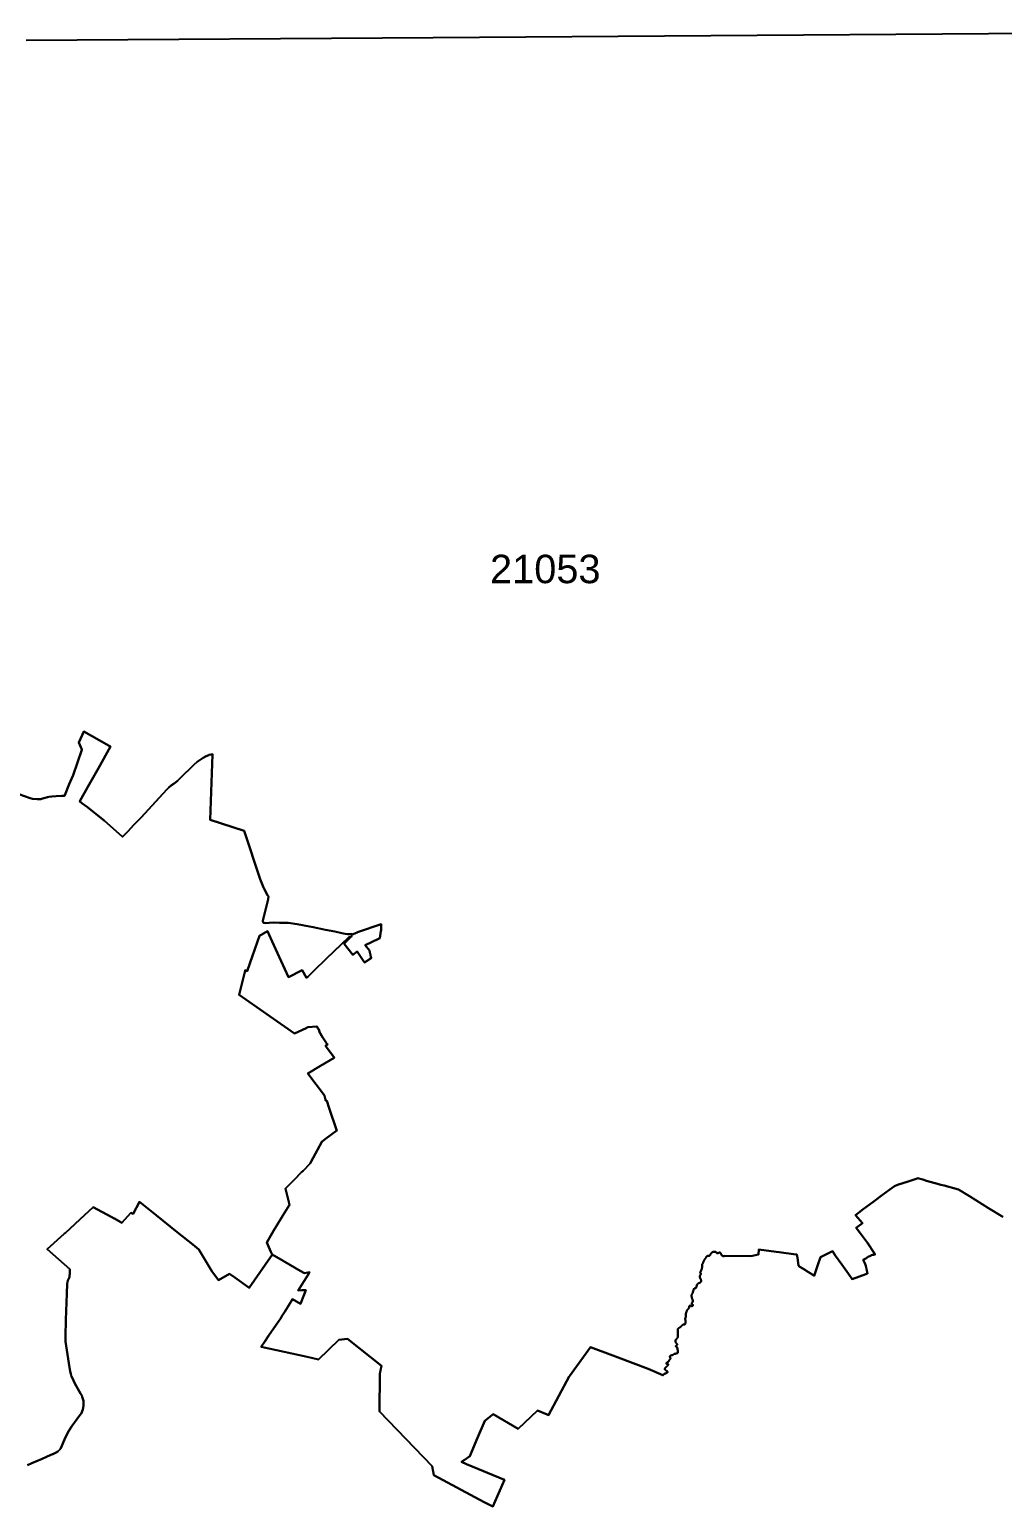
# Model space of a CAD drawing. Header units: inches. Extents: x 1341578 to 1502124, y 557203 to 748561.
# Drawn here: x 1381000 to 1399240, y 720764 to 748445 of the extents above; entities that cross this region are included whole.
import ezdxf
from ezdxf.enums import TextEntityAlignment as Align

# ---------------------------------------------------------------- set-up
doc = ezdxf.new("R2010")
doc.units = ezdxf.units.IN
doc.header["$MEASUREMENT"] = 0
doc.layers.add('Zipcode', color=7, linetype='Continuous')
doc.layers.add('ZipcodeAnno', color=7, linetype='Continuous')
doc.styles.add('Arial', font='arial.ttf')

msp = doc.modelspace()

# ---------------------------------------------------------------- linework, layer by layer
at = {"layer": 'Zipcode'}
for points in [[(1380936, 748245), (1388565, 748293), (1409389, 748445)], [(1399245, 726191), (1398978, 726357), (1398619, 726580), (1398417, 726705), (1398416, 726705), (1398144, 726778), (1398087, 726794), (1397978, 726823), (1397953, 726830), (1397815, 726869), (1397746, 726889), (1397669, 726911), (1397651, 726915), (1397621, 726905), (1397473, 726856), (1397275, 726789), (1397215, 726769), (1397127, 726705), (1396989, 726604), (1396834, 726487), (1396601, 726314), (1396563, 726285), (1396483, 726225), (1396615, 726076), (1396495, 725988), (1396598, 725852), (1396708, 725706), (1396839, 725506), (1396852, 725487), (1396839, 725486), (1396820, 725482), (1396806, 725478), (1396787, 725472), (1396766, 725464), (1396752, 725457), (1396731, 725446), (1396677, 725414), (1396628, 725388), (1396644, 725363), (1396662, 725326), (1396679, 725273), (1396698, 725186), (1396708, 725132), (1396702, 725130), (1396678, 725120), (1396423, 725023), (1396352, 725123), (1396228, 725299), (1396112, 725463), (1396053, 725547), (1395901, 725471), (1395829, 725435), (1395773, 725274), (1395709, 725088), (1395706, 725090), (1395689, 725101), (1395685, 725103), (1395552, 725186), (1395549, 725188), (1395547, 725190), (1395420, 725269), (1395418, 725271), (1395417, 725278), (1395396, 725424), (1395387, 725485), (1395365, 725488), (1395055, 725528), (1394995, 725535), (1394675, 725577), (1394665, 725485), (1394524, 725456), (1394027, 725460), (1394025, 725454), (1394023, 725454), (1394017, 725455), (1394012, 725455), (1394007, 725456), (1394001, 725456), (1393993, 725458), (1393988, 725461), (1393983, 725465), (1393978, 725468), (1393973, 725475), (1393971, 725480), (1393970, 725485), (1393967, 725489), (1393965, 725494), (1393962, 725499), (1393960, 725504), (1393958, 725509), (1393957, 725514), (1393954, 725518), (1393949, 725522), (1393944, 725523), (1393935, 725523), (1393930, 725522), (1393925, 725520), (1393919, 725517), (1393914, 725515), (1393909, 725513), (1393902, 725513), (1393897, 725513), (1393891, 725513), (1393886, 725514), (1393880, 725516), (1393877, 725520), (1393874, 725527), (1393871, 725531), (1393866, 725534), (1393861, 725535), (1393856, 725536), (1393849, 725537), (1393844, 725537), (1393839, 725537), (1393832, 725537), (1393827, 725537), (1393822, 725536), (1393816, 725535), (1393806, 725531), (1393801, 725528), (1393797, 725525), (1393793, 725522), (1393787, 725518), (1393783, 725514), (1393778, 725507), (1393774, 725502), (1393772, 725497), (1393769, 725492), (1393767, 725488), (1393762, 725480), (1393759, 725474), (1393755, 725469), (1393750, 725466), (1393745, 725464), (1393739, 725463), (1393734, 725462), (1393728, 725462), (1393722, 725462), (1393714, 725460), (1393709, 725459), (1393703, 725457), (1393698, 725453), (1393692, 725447), (1393688, 725442), (1393685, 725437), (1393682, 725432), (1393680, 725426), (1393677, 725422), (1393674, 725417), (1393670, 725412), (1393666, 725407), (1393662, 725402), (1393659, 725397), (1393655, 725392), (1393653, 725388), (1393649, 725381), (1393646, 725375), (1393632, 725356), (1393632, 725351), (1393631, 725346), (1393630, 725341), (1393628, 725335), (1393626, 725329), (1393624, 725324), (1393622, 725319), (1393619, 725313), (1393616, 725308), (1393613, 725303), (1393611, 725299), (1393609, 725292), (1393608, 725287), (1393608, 725282), (1393609, 725276), (1393610, 725271), (1393610, 725265), (1393609, 725258), (1393609, 725253), (1393607, 725241), (1393606, 725234), (1393605, 725228), (1393604, 725222), (1393602, 725216), (1393599, 725207), (1393597, 725200), (1393595, 725195), (1393592, 725190), (1393590, 725185), (1393587, 725179), (1393585, 725175), (1393582, 725170), (1393580, 725165), (1393577, 725159), (1393575, 725153), (1393575, 725148), (1393577, 725142), (1393580, 725138), (1393584, 725134), (1393586, 725128), (1393586, 725122), (1393584, 725117), (1393581, 725112), (1393579, 725107), (1393575, 725100), (1393573, 725095), (1393571, 725088), (1393569, 725083), (1393568, 725077), (1393567, 725072), (1393567, 725067), (1393568, 725062), (1393569, 725057), (1393571, 725049), (1393572, 725044), (1393574, 725039), (1393576, 725034), (1393579, 725028), (1393582, 725022), (1393585, 725017), (1393588, 725012), (1393590, 725007), (1393591, 725001), (1393592, 724995), (1393591, 724990), (1393590, 724985), (1393589, 724979), (1393587, 724974), (1393584, 724970), (1393580, 724965), (1393576, 724962), (1393571, 724960), (1393565, 724958), (1393559, 724956), (1393554, 724954), (1393548, 724951), (1393543, 724948), (1393538, 724945), (1393533, 724942), (1393529, 724938), (1393525, 724934), (1393521, 724929), (1393518, 724925), (1393516, 724919), (1393513, 724915), (1393511, 724909), (1393508, 724903), (1393505, 724895), (1393503, 724885), (1393501, 724880), (1393500, 724874), (1393498, 724867), (1393496, 724862), (1393492, 724858), (1393486, 724856), (1393480, 724855), (1393475, 724854), (1393471, 724853), (1393465, 724851), (1393460, 724847), (1393454, 724836), (1393452, 724830), (1393450, 724824), (1393448, 724817), (1393445, 724811), (1393443, 724805), (1393441, 724799), (1393438, 724789), (1393434, 724776), (1393433, 724770), (1393431, 724764), (1393428, 724758), (1393426, 724753), (1393425, 724751), (1393419, 724740), (1393416, 724733), (1393415, 724727), (1393413, 724722), (1393412, 724712), (1393412, 724707), (1393412, 724702), (1393412, 724696), (1393414, 724691), (1393416, 724685), (1393417, 724680), (1393419, 724675), (1393419, 724670), (1393420, 724662), (1393423, 724657), (1393425, 724652), (1393427, 724647), (1393429, 724642), (1393432, 724636), (1393438, 724623), (1393439, 724618), (1393439, 724616), (1393438, 724611), (1393436, 724605), (1393433, 724601), (1393430, 724596), (1393428, 724591), (1393424, 724587), (1393421, 724583), (1393418, 724578), (1393417, 724573), (1393417, 724567), (1393419, 724561), (1393427, 724552), (1393431, 724548), (1393433, 724543), (1393434, 724537), (1393434, 724531), (1393433, 724526), (1393430, 724522), (1393425, 724519), (1393420, 724518), (1393413, 724519), (1393408, 724521), (1393403, 724524), (1393397, 724526), (1393392, 724528), (1393386, 724529), (1393386, 724529), (1393380, 724528), (1393375, 724526), (1393370, 724522), (1393367, 724516), (1393365, 724507), (1393366, 724501), (1393367, 724496), (1393366, 724491), (1393363, 724481), (1393359, 724476), (1393354, 724471), (1393350, 724468), (1393346, 724464), (1393339, 724457), (1393335, 724453), (1393331, 724447), (1393328, 724442), (1393325, 724435), (1393322, 724430), (1393321, 724425), (1393319, 724419), (1393317, 724414), (1393316, 724409), (1393313, 724402), (1393311, 724397), (1393309, 724390), (1393307, 724383), (1393305, 724378), (1393304, 724371), (1393304, 724366), (1393304, 724359), (1393304, 724353), (1393303, 724347), (1393303, 724341), (1393303, 724335), (1393303, 724330), (1393304, 724317), (1393302, 724311), (1393300, 724306), (1393296, 724299), (1393292, 724284), (1393293, 724275), (1393294, 724269), (1393295, 724263), (1393297, 724257), (1393298, 724252), (1393299, 724243), (1393301, 724236), (1393300, 724230), (1393300, 724225), (1393299, 724218), (1393299, 724212), (1393298, 724206), (1393297, 724201), (1393295, 724196), (1393293, 724191), (1393292, 724186), (1393289, 724181), (1393285, 724177), (1393279, 724176), (1393270, 724174), (1393261, 724174), (1393254, 724171), (1393248, 724169), (1393241, 724165), (1393237, 724161), (1393233, 724157), (1393229, 724153), (1393225, 724148), (1393221, 724145), (1393215, 724139), (1393209, 724132), (1393204, 724127), (1393199, 724123), (1393192, 724118), (1393187, 724115), (1393181, 724110), (1393173, 724107), (1393168, 724103), (1393163, 724100), (1393158, 724097), (1393154, 724093), (1393152, 724088), (1393151, 724083), (1393151, 724077), (1393152, 724072), (1393153, 724063), (1393154, 724058), (1393155, 724052), (1393155, 724047), (1393155, 724040), (1393155, 724035), (1393154, 724030), (1393153, 724024), (1393152, 724019), (1393152, 724013), (1393151, 724008), (1393151, 724000), (1393153, 723994), (1393154, 723987), (1393155, 723981), (1393156, 723974), (1393155, 723968), (1393155, 723958), (1393154, 723953), (1393154, 723948), (1393153, 723942), (1393152, 723937), (1393150, 723930), (1393148, 723925), (1393145, 723920), (1393140, 723916), (1393131, 723908), (1393127, 723904), (1393123, 723899), (1393120, 723894), (1393116, 723886), (1393112, 723877), (1393111, 723872), (1393110, 723867), (1393109, 723861), (1393110, 723855), (1393111, 723850), (1393113, 723845), (1393116, 723839), (1393121, 723831), (1393124, 723827), (1393128, 723823), (1393132, 723818), (1393136, 723812), (1393139, 723808), (1393142, 723802), (1393142, 723795), (1393140, 723790), (1393136, 723786), (1393128, 723782), (1393123, 723780), (1393115, 723775), (1393112, 723770), (1393112, 723765), (1393115, 723761), (1393121, 723760), (1393126, 723760), (1393135, 723754), (1393139, 723747), (1393142, 723741), (1393144, 723735), (1393146, 723727), (1393147, 723722), (1393148, 723716), (1393149, 723711), (1393150, 723705), (1393150, 723698), (1393152, 723692), (1393152, 723686), (1393153, 723678), (1393153, 723671), (1393154, 723665), (1393154, 723659), (1393154, 723652), (1393153, 723645), (1393151, 723640), (1393146, 723636), (1393142, 723634), (1393120, 723629), (1393114, 723628), (1393109, 723627), (1393104, 723627), (1393099, 723626), (1393093, 723624), (1393088, 723622), (1393082, 723619), (1393078, 723616), (1393074, 723613), (1393074, 723613), (1393074, 723613), (1393070, 723609), (1393065, 723605), (1393060, 723603), (1393054, 723600), (1393043, 723597), (1393037, 723597), (1393031, 723596), (1393025, 723594), (1393018, 723591), (1393013, 723588), (1393010, 723584), (1393007, 723580), (1393004, 723574), (1393003, 723569), (1393006, 723561), (1393009, 723556), (1393012, 723551), (1393014, 723547), (1393015, 723541), (1393014, 723536), (1393011, 723530), (1393008, 723526), (1393002, 723521), (1392999, 723517), (1392996, 723513), (1392994, 723507), (1392992, 723502), (1392990, 723497), (1392988, 723491), (1392985, 723486), (1392982, 723481), (1392978, 723477), (1392973, 723475), (1392968, 723472), (1392964, 723469), (1392957, 723466), (1392951, 723462), (1392947, 723459), (1392943, 723455), (1392940, 723451), (1392937, 723446), (1392936, 723441), (1392939, 723436), (1392944, 723434), (1392949, 723434), (1392955, 723435), (1392962, 723436), (1392967, 723435), (1392973, 723432), (1392975, 723427), (1392974, 723422), (1392971, 723415), (1392968, 723410), (1392965, 723405), (1392961, 723401), (1392955, 723395), (1392950, 723391), (1392946, 723387), (1392942, 723383), (1392938, 723379), (1392935, 723375), (1392930, 723372), (1392924, 723367), (1392918, 723362), (1392914, 723358), (1392910, 723352), (1392908, 723346), (1392908, 723338), (1392910, 723333), (1392914, 723328), (1392918, 723325), (1392925, 723317), (1392930, 723313), (1392935, 723309), (1392940, 723306), (1392944, 723303), (1392948, 723299), (1392958, 723292), (1392962, 723288), (1392964, 723283), (1392961, 723277), (1392955, 723274), (1392950, 723272), (1392945, 723269), (1392938, 723266), (1392933, 723264), (1392923, 723258), (1392917, 723254), (1392904, 723247), (1392899, 723245), (1392893, 723240), (1392888, 723236), (1392884, 723232), (1392878, 723226), (1392874, 723223), (1392870, 723223), (1392596, 723340), (1392035, 723554), (1391936, 723592), (1391518, 723751), (1391121, 723206), (1391115, 723198), (1390730, 722475), (1390730, 722475), (1390702, 722487), (1390521, 722565), (1390163, 722218), (1389692, 722496), (1389535, 722366), (1389396, 722047), (1389255, 721709), (1389149, 721632), (1389101, 721597), (1389194, 721559), (1389902, 721264), (1389687, 720764), (1389585, 720814), (1389525, 720846), (1388582, 721347), (1388547, 721521), (1387563, 722542), (1387568, 723250), (1387581, 723311), (1387598, 723400), (1386962, 723905), (1386798, 723887), (1386420, 723519), (1386206, 723565), (1385342, 723753), (1385412, 723855), (1385482, 723959), (1385622, 724165), (1385709, 724294), (1385732, 724328), (1385794, 724427), (1385931, 724650), (1386080, 724562), (1386150, 724738), (1386182, 724819), (1386098, 724815), (1386036, 724812), (1386215, 725100), (1386248, 725153), (1386153, 725135), (1386071, 725182), (1385787, 725347), (1385771, 725356), (1385755, 725365), (1385551, 725484), (1385525, 725534), (1385446, 725710), (1385576, 725929), (1385626, 726012), (1385749, 726218), (1385749, 726218), (1385874, 726417), (1385862, 726464), (1385797, 726722), (1385821, 726746), (1385963, 726888), (1386099, 727026), (1386127, 727053), (1386262, 727189), (1386283, 727229), (1386401, 727450), (1386479, 727597), (1386549, 727654), (1386759, 727808), (1386754, 727822), (1386620, 728227), (1386574, 728363), (1386550, 728370), (1386547, 728387), (1386528, 728467), (1386527, 728469), (1386220, 728880), (1386453, 729021), (1386710, 729175), (1386711, 729176), (1386567, 729375), (1386550, 729398), (1386554, 729401), (1386586, 729423), (1386577, 729432), (1386566, 729448), (1386493, 729562), (1386427, 729667), (1386439, 729675), (1386385, 729760), (1386216, 729745), (1386203, 729739), (1386187, 729731), (1385969, 729625), (1384930, 730351), (1385042, 730808), (1385043, 730814), (1385082, 730798), (1385181, 731082), (1385312, 731460), (1385463, 731543), (1385583, 731283), (1385858, 730686), (1386109, 730815), (1386194, 730673), (1386215, 730693), (1386380, 730851), (1386401, 730872), (1386490, 730957), (1386570, 731034), (1386981, 731428), (1387041, 731451), (1386896, 731310), (1387058, 731100), (1387145, 731167), (1387268, 730975), (1387269, 730974), (1387280, 730956), (1387403, 731042), (1387402, 731045), (1387399, 731062), (1387375, 731185), (1387295, 731282), (1387543, 731403), (1387570, 731416), (1387589, 731543), (1387592, 731565), (1387595, 731586), (1387592, 731677), (1387151, 731529), (1387141, 731526), (1387141, 731522), (1387108, 731508), (1387035, 731479), (1387041, 731486), (1387042, 731495), (1387001, 731488), (1386960, 731488), (1386915, 731496), (1386856, 731510), (1386724, 731538), (1386551, 731571), (1386319, 731622), (1386248, 731636), (1386015, 731677), (1385849, 731702), (1385806, 731704), (1385689, 731704), (1385567, 731707), (1385492, 731704), (1385425, 731698), (1385389, 731705), (1385376, 731733), (1385372, 731741), (1385470, 732119), (1385472, 732146), (1385477, 732195), (1385463, 732220), (1385396, 732339), (1385386, 732362), (1385322, 732519), (1385024, 733428), (1384388, 733634), (1384431, 734855), (1384431, 734863), (1384418, 734860), (1384398, 734856), (1384370, 734850), (1384364, 734848), (1384361, 734846), (1384345, 734841), (1384296, 734817), (1384257, 734794), (1384143, 734718), (1384082, 734663), (1383817, 734405), (1383774, 734366), (1383737, 734335), (1383711, 734316), (1383662, 734282), (1383613, 734239), (1383583, 734208), (1383501, 734123), (1383091, 733677), (1382958, 733540), (1382841, 733413), (1382778, 733351), (1382760, 733333), (1382742, 733313), (1382514, 733523), (1382405, 733617), (1382088, 733867), (1381983, 733946), (1381940, 733975), (1381944, 733984), (1382095, 734253), (1382290, 734602), (1382516, 735007), (1382495, 735019), (1382019, 735288), (1381922, 735080), (1381981, 734951), (1381979, 734943), (1381816, 734471), (1381745, 734300), (1381660, 734096), (1381653, 734080), (1381608, 734082), (1381501, 734079), (1381420, 734071), (1381363, 734063), (1381334, 734056), (1381291, 734045), (1381225, 734024), (1381210, 734021), (1381209, 734021), (1381200, 734019), (1381146, 734017), (1381054, 734027), (1381053, 734027), (1381012, 734041), (1380800, 734116)], [(1380800, 734116), (1381012, 734041), (1381053, 734027), (1381054, 734027), (1381146, 734017), (1381200, 734019), (1381209, 734021), (1381210, 734021), (1381225, 734024), (1381291, 734045), (1381334, 734056), (1381363, 734063), (1381420, 734071), (1381501, 734079), (1381608, 734082), (1381653, 734080), (1381660, 734096), (1381745, 734300), (1381816, 734471), (1381979, 734943), (1381981, 734951), (1381922, 735080), (1382019, 735288), (1382495, 735019), (1382516, 735007), (1382290, 734602), (1382095, 734253), (1381944, 733984), (1381940, 733975), (1381983, 733946), (1382088, 733867), (1382405, 733617), (1382514, 733523), (1382742, 733313), (1382760, 733333), (1382778, 733351), (1382841, 733413), (1382958, 733540), (1383091, 733677), (1383501, 734123), (1383583, 734208), (1383613, 734239), (1383662, 734282), (1383711, 734316), (1383737, 734335), (1383774, 734366), (1383817, 734405), (1384082, 734663), (1384143, 734718), (1384257, 734794), (1384296, 734817), (1384345, 734841), (1384361, 734846), (1384364, 734848), (1384370, 734850), (1384398, 734856), (1384418, 734860), (1384431, 734863), (1384431, 734855), (1384388, 733634), (1385024, 733428), (1385322, 732519), (1385386, 732362), (1385396, 732339), (1385463, 732220), (1385477, 732195), (1385472, 732146), (1385470, 732119), (1385372, 731741), (1385376, 731733), (1385389, 731705), (1385425, 731698), (1385492, 731704), (1385567, 731707), (1385689, 731704), (1385806, 731704), (1385849, 731702), (1386015, 731677), (1386248, 731636), (1386319, 731622), (1386551, 731571), (1386724, 731538), (1386856, 731510), (1386915, 731496), (1386960, 731488), (1387001, 731488), (1387042, 731495), (1387041, 731486), (1387035, 731479), (1387108, 731508), (1387141, 731522), (1387141, 731526), (1387151, 731529), (1387592, 731677), (1387595, 731586), (1387592, 731565), (1387589, 731543), (1387570, 731416), (1387543, 731403), (1387295, 731282), (1387375, 731185), (1387399, 731062), (1387402, 731045), (1387403, 731042), (1387280, 730956), (1387269, 730974), (1387268, 730975), (1387145, 731167), (1387058, 731100), (1386896, 731310), (1387041, 731451), (1386981, 731428), (1386570, 731034), (1386490, 730957), (1386401, 730872), (1386380, 730851), (1386215, 730693), (1386194, 730673), (1386109, 730815), (1385858, 730686), (1385583, 731283), (1385463, 731543), (1385312, 731460), (1385181, 731082), (1385082, 730798), (1385043, 730814), (1385042, 730808), (1384930, 730351), (1385969, 729625), (1386187, 729731), (1386203, 729739), (1386216, 729745), (1386385, 729760), (1386439, 729675), (1386427, 729667), (1386493, 729562), (1386566, 729448), (1386577, 729432), (1386586, 729423), (1386554, 729401), (1386550, 729398), (1386567, 729375), (1386711, 729176), (1386710, 729175), (1386453, 729021), (1386220, 728880), (1386527, 728469), (1386528, 728467), (1386547, 728387), (1386550, 728370), (1386574, 728363), (1386620, 728227), (1386754, 727822), (1386759, 727808), (1386549, 727654), (1386479, 727597), (1386401, 727450), (1386283, 727229), (1386262, 727189), (1386127, 727053), (1386099, 727026), (1385963, 726888), (1385821, 726746), (1385797, 726722), (1385862, 726464), (1385874, 726417), (1385749, 726218), (1385749, 726218), (1385626, 726012), (1385576, 725929), (1385446, 725710), (1385525, 725534), (1385551, 725484), (1385549, 725481), (1385517, 725435), (1385119, 724864), (1385091, 724883), (1384849, 725052), (1384749, 725121), (1384543, 725005), (1384418, 725172), (1384173, 725580), (1384061, 725672), (1383770, 725904), (1383375, 726225), (1383064, 726476), (1382943, 726246), (1382901, 726265), (1382728, 726079), (1382590, 726159), (1382588, 726160), (1382585, 726161), (1382572, 726168), (1382553, 726179), (1382543, 726185), (1382533, 726190), (1382529, 726192), (1382195, 726375), (1382030, 726223), (1381673, 725895), (1381656, 725880), (1381655, 725879), (1381652, 725876), (1381333, 725583), (1381754, 725212), (1381754, 725207), (1381754, 725192), (1381753, 725137), (1381751, 725078), (1381750, 725059), (1381744, 725049), (1381730, 725025), (1381719, 725000), (1381710, 724970), (1381705, 724940), (1381698, 724751), (1381682, 724261), (1381673, 723952), (1381673, 723911), (1381673, 723900), (1381675, 723856), (1381738, 723447), (1381764, 723292), (1381774, 723251), (1381789, 723202), (1381803, 723166), (1381822, 723123), (1381851, 723067), (1381957, 722882), (1381978, 722843), (1381988, 722821), (1382002, 722779), (1382009, 722744), (1382012, 722720), (1382013, 722697), (1382012, 722655), (1382007, 722612), (1381999, 722578), (1381989, 722549), (1381972, 722514), (1381946, 722475), (1381793, 722268), (1381739, 722183), (1381688, 722087), (1381657, 722016), (1381608, 721899), (1381585, 721856), (1381568, 721831), (1381550, 721811), (1381530, 721793), (1381500, 721773), (1381476, 721760), (1381434, 721743), (1381433, 721742), (1381333, 721701), (1381222, 721653), (1381162, 721627), (1381043, 721574), (1380960, 721537)], [(1380960, 721537), (1381043, 721574), (1381162, 721627), (1381222, 721653), (1381333, 721701), (1381433, 721742), (1381434, 721743), (1381476, 721760), (1381500, 721773), (1381530, 721793), (1381550, 721811), (1381568, 721831), (1381585, 721856), (1381608, 721899), (1381657, 722016), (1381688, 722087), (1381739, 722183), (1381793, 722268), (1381946, 722475), (1381972, 722514), (1381989, 722549), (1381999, 722578), (1382007, 722612), (1382012, 722655), (1382013, 722697), (1382012, 722720), (1382009, 722744), (1382002, 722779), (1381988, 722821), (1381978, 722843), (1381957, 722882), (1381851, 723067), (1381822, 723123), (1381803, 723166), (1381789, 723202), (1381774, 723251), (1381764, 723292), (1381738, 723447), (1381675, 723856), (1381673, 723900), (1381673, 723911), (1381673, 723952), (1381682, 724261), (1381698, 724751), (1381705, 724940), (1381710, 724970), (1381719, 725000), (1381730, 725025), (1381744, 725049), (1381750, 725059), (1381751, 725078), (1381753, 725137), (1381754, 725192), (1381754, 725207), (1381754, 725212), (1381333, 725583), (1381652, 725876), (1381655, 725879), (1381656, 725880), (1381673, 725895), (1382030, 726223), (1382195, 726375), (1382529, 726192), (1382533, 726190), (1382543, 726185), (1382553, 726179), (1382572, 726168), (1382585, 726161), (1382588, 726160), (1382590, 726159), (1382728, 726079), (1382901, 726265), (1382943, 726246), (1383064, 726476), (1383375, 726225), (1383770, 725904), (1384061, 725672), (1384173, 725580), (1384418, 725172), (1384543, 725005), (1384749, 725121), (1384849, 725052), (1385091, 724883), (1385119, 724864), (1385517, 725435), (1385549, 725481), (1385551, 725484), (1385755, 725365), (1385771, 725356), (1385787, 725347), (1386071, 725182), (1386153, 725135), (1386248, 725153), (1386215, 725100), (1386036, 724812), (1386098, 724815), (1386182, 724819), (1386150, 724738), (1386080, 724562), (1385931, 724650), (1385794, 724427), (1385732, 724328), (1385709, 724294), (1385622, 724165), (1385482, 723959), (1385412, 723855), (1385342, 723753), (1386206, 723565), (1386420, 723519), (1386798, 723887), (1386962, 723905), (1387598, 723400), (1387581, 723311), (1387568, 723250), (1387563, 722542), (1388547, 721521), (1388582, 721347), (1389525, 720846), (1389585, 720814), (1389687, 720764), (1389902, 721264), (1389194, 721559), (1389101, 721597), (1389149, 721632), (1389255, 721709), (1389396, 722047), (1389535, 722366), (1389692, 722496), (1390163, 722218), (1390521, 722565), (1390702, 722487), (1390730, 722475), (1390730, 722475), (1391115, 723198), (1391121, 723206), (1391518, 723751), (1391936, 723592), (1392035, 723554), (1392596, 723340), (1392870, 723223), (1392874, 723223), (1392878, 723226), (1392884, 723232), (1392888, 723236), (1392893, 723240), (1392899, 723245), (1392904, 723247), (1392917, 723254), (1392923, 723258), (1392933, 723264), (1392938, 723266), (1392945, 723269), (1392950, 723272), (1392955, 723274), (1392961, 723277), (1392964, 723283), (1392962, 723288), (1392958, 723292), (1392948, 723299), (1392944, 723303), (1392940, 723306), (1392935, 723309), (1392930, 723313), (1392925, 723317), (1392918, 723325), (1392914, 723328), (1392910, 723333), (1392908, 723338), (1392908, 723346), (1392910, 723352), (1392914, 723358), (1392918, 723362), (1392924, 723367), (1392930, 723372), (1392935, 723375), (1392938, 723379), (1392942, 723383), (1392946, 723387), (1392950, 723391), (1392955, 723395), (1392961, 723401), (1392965, 723405), (1392968, 723410), (1392971, 723415), (1392974, 723422), (1392975, 723427), (1392973, 723432), (1392967, 723435), (1392962, 723436), (1392955, 723435), (1392949, 723434), (1392944, 723434), (1392939, 723436), (1392936, 723441), (1392937, 723446), (1392940, 723451), (1392943, 723455), (1392947, 723459), (1392951, 723462), (1392957, 723466), (1392964, 723469), (1392968, 723472), (1392973, 723475), (1392978, 723477), (1392982, 723481), (1392985, 723486), (1392988, 723491), (1392990, 723497), (1392992, 723502), (1392994, 723507), (1392996, 723513), (1392999, 723517), (1393002, 723521), (1393008, 723526), (1393011, 723530), (1393014, 723536), (1393015, 723541), (1393014, 723547), (1393012, 723551), (1393009, 723556), (1393006, 723561), (1393003, 723569), (1393004, 723574), (1393007, 723580), (1393010, 723584), (1393013, 723588), (1393018, 723591), (1393025, 723594), (1393031, 723596), (1393037, 723597), (1393043, 723597), (1393054, 723600), (1393060, 723603), (1393065, 723605), (1393070, 723609), (1393074, 723613), (1393074, 723613), (1393074, 723613), (1393078, 723616), (1393082, 723619), (1393088, 723622), (1393093, 723624), (1393099, 723626), (1393104, 723627), (1393109, 723627), (1393114, 723628), (1393120, 723629), (1393142, 723634), (1393146, 723636), (1393151, 723640), (1393153, 723645), (1393154, 723652), (1393154, 723659), (1393154, 723665), (1393153, 723671), (1393153, 723678), (1393152, 723686), (1393152, 723692), (1393150, 723698), (1393150, 723705), (1393149, 723711), (1393148, 723716), (1393147, 723722), (1393146, 723727), (1393144, 723735), (1393142, 723741), (1393139, 723747), (1393135, 723754), (1393126, 723760), (1393121, 723760), (1393115, 723761), (1393112, 723765), (1393112, 723770), (1393115, 723775), (1393123, 723780), (1393128, 723782), (1393136, 723786), (1393140, 723790), (1393142, 723795), (1393142, 723802), (1393139, 723808), (1393136, 723812), (1393132, 723818), (1393128, 723823), (1393124, 723827), (1393121, 723831), (1393116, 723839), (1393113, 723845), (1393111, 723850), (1393110, 723855), (1393109, 723861), (1393110, 723867), (1393111, 723872), (1393112, 723877), (1393116, 723886), (1393120, 723894), (1393123, 723899), (1393127, 723904), (1393131, 723908), (1393140, 723916), (1393145, 723920), (1393148, 723925), (1393150, 723930), (1393152, 723937), (1393153, 723942), (1393154, 723948), (1393154, 723953), (1393155, 723958), (1393155, 723968), (1393156, 723974), (1393155, 723981), (1393154, 723987), (1393153, 723994), (1393151, 724000), (1393151, 724008), (1393152, 724013), (1393152, 724019), (1393153, 724024), (1393154, 724030), (1393155, 724035), (1393155, 724040), (1393155, 724047), (1393155, 724052), (1393154, 724058), (1393153, 724063), (1393152, 724072), (1393151, 724077), (1393151, 724083), (1393152, 724088), (1393154, 724093), (1393158, 724097), (1393163, 724100), (1393168, 724103), (1393173, 724107), (1393181, 724110), (1393187, 724115), (1393192, 724118), (1393199, 724123), (1393204, 724127), (1393209, 724132), (1393215, 724139), (1393221, 724145), (1393225, 724148), (1393229, 724153), (1393233, 724157), (1393237, 724161), (1393241, 724165), (1393248, 724169), (1393254, 724171), (1393261, 724174), (1393270, 724174), (1393279, 724176), (1393285, 724177), (1393289, 724181), (1393292, 724186), (1393293, 724191), (1393295, 724196), (1393297, 724201), (1393298, 724206), (1393299, 724212), (1393299, 724218), (1393300, 724225), (1393300, 724230), (1393301, 724236), (1393299, 724243), (1393298, 724252), (1393297, 724257), (1393295, 724263), (1393294, 724269), (1393293, 724275), (1393292, 724284), (1393296, 724299), (1393300, 724306), (1393302, 724311), (1393304, 724317), (1393303, 724330), (1393303, 724335), (1393303, 724341), (1393303, 724347), (1393304, 724353), (1393304, 724359), (1393304, 724366), (1393304, 724371), (1393305, 724378), (1393307, 724383), (1393309, 724390), (1393311, 724397), (1393313, 724402), (1393316, 724409), (1393317, 724414), (1393319, 724419), (1393321, 724425), (1393322, 724430), (1393325, 724435), (1393328, 724442), (1393331, 724447), (1393335, 724453), (1393339, 724457), (1393346, 724464), (1393350, 724468), (1393354, 724471), (1393359, 724476), (1393363, 724481), (1393366, 724491), (1393367, 724496), (1393366, 724501), (1393365, 724507), (1393367, 724516), (1393370, 724522), (1393375, 724526), (1393380, 724528), (1393386, 724529), (1393386, 724529), (1393392, 724528), (1393397, 724526), (1393403, 724524), (1393408, 724521), (1393413, 724519), (1393420, 724518), (1393425, 724519), (1393430, 724522), (1393433, 724526), (1393434, 724531), (1393434, 724537), (1393433, 724543), (1393431, 724548), (1393427, 724552), (1393419, 724561), (1393417, 724567), (1393417, 724573), (1393418, 724578), (1393421, 724583), (1393424, 724587), (1393428, 724591), (1393430, 724596), (1393433, 724601), (1393436, 724605), (1393438, 724611), (1393439, 724616), (1393439, 724618), (1393438, 724623), (1393432, 724636), (1393429, 724642), (1393427, 724647), (1393425, 724652), (1393423, 724657), (1393420, 724662), (1393419, 724670), (1393419, 724675), (1393417, 724680), (1393416, 724685), (1393414, 724691), (1393412, 724696), (1393412, 724702), (1393412, 724707), (1393412, 724712), (1393413, 724722), (1393415, 724727), (1393416, 724733), (1393419, 724740), (1393425, 724751), (1393426, 724753), (1393428, 724758), (1393431, 724764), (1393433, 724770), (1393434, 724776), (1393438, 724789), (1393441, 724799), (1393443, 724805), (1393445, 724811), (1393448, 724817), (1393450, 724824), (1393452, 724830), (1393454, 724836), (1393460, 724847), (1393465, 724851), (1393471, 724853), (1393475, 724854), (1393480, 724855), (1393486, 724856), (1393492, 724858), (1393496, 724862), (1393498, 724867), (1393500, 724874), (1393501, 724880), (1393503, 724885), (1393505, 724895), (1393508, 724903), (1393511, 724909), (1393513, 724915), (1393516, 724919), (1393518, 724925), (1393521, 724929), (1393525, 724934), (1393529, 724938), (1393533, 724942), (1393538, 724945), (1393543, 724948), (1393548, 724951), (1393554, 724954), (1393559, 724956), (1393565, 724958), (1393571, 724960), (1393576, 724962), (1393580, 724965), (1393584, 724970), (1393587, 724974), (1393589, 724979), (1393590, 724985), (1393591, 724990), (1393592, 724995), (1393591, 725001), (1393590, 725007), (1393588, 725012), (1393585, 725017), (1393582, 725022), (1393579, 725028), (1393576, 725034), (1393574, 725039), (1393572, 725044), (1393571, 725049), (1393569, 725057), (1393568, 725062), (1393567, 725067), (1393567, 725072), (1393568, 725077), (1393569, 725083), (1393571, 725088), (1393573, 725095), (1393575, 725100), (1393579, 725107), (1393581, 725112), (1393584, 725117), (1393586, 725122), (1393586, 725128), (1393584, 725134), (1393580, 725138), (1393577, 725142), (1393575, 725148), (1393575, 725153), (1393577, 725159), (1393580, 725165), (1393582, 725170), (1393585, 725175), (1393587, 725179), (1393590, 725185), (1393592, 725190), (1393595, 725195), (1393597, 725200), (1393599, 725207), (1393602, 725216), (1393604, 725222), (1393605, 725228), (1393606, 725234), (1393607, 725241), (1393609, 725253), (1393609, 725258), (1393610, 725265), (1393610, 725271), (1393609, 725276), (1393608, 725282), (1393608, 725287), (1393609, 725292), (1393611, 725299), (1393613, 725303), (1393616, 725308), (1393619, 725313), (1393622, 725319), (1393624, 725324), (1393626, 725329), (1393628, 725335), (1393630, 725341), (1393631, 725346), (1393632, 725351), (1393632, 725356), (1393646, 725375), (1393649, 725381), (1393653, 725388), (1393655, 725392), (1393659, 725397), (1393662, 725402), (1393666, 725407), (1393670, 725412), (1393674, 725417), (1393677, 725422), (1393680, 725426), (1393682, 725432), (1393685, 725437), (1393688, 725442), (1393692, 725447), (1393698, 725453), (1393703, 725457), (1393709, 725459), (1393714, 725460), (1393722, 725462), (1393728, 725462), (1393734, 725462), (1393739, 725463), (1393745, 725464), (1393750, 725466), (1393755, 725469), (1393759, 725474), (1393762, 725480), (1393767, 725488), (1393769, 725492), (1393772, 725497), (1393774, 725502), (1393778, 725507), (1393783, 725514), (1393787, 725518), (1393793, 725522), (1393797, 725525), (1393801, 725528), (1393806, 725531), (1393816, 725535), (1393822, 725536), (1393827, 725537), (1393832, 725537), (1393839, 725537), (1393844, 725537), (1393849, 725537), (1393856, 725536), (1393861, 725535), (1393866, 725534), (1393871, 725531), (1393874, 725527), (1393877, 725520), (1393880, 725516), (1393886, 725514), (1393891, 725513), (1393897, 725513), (1393902, 725513), (1393909, 725513), (1393914, 725515), (1393919, 725517), (1393925, 725520), (1393930, 725522), (1393935, 725523), (1393944, 725523), (1393949, 725522), (1393954, 725518), (1393957, 725514), (1393958, 725509), (1393960, 725504), (1393962, 725499), (1393965, 725494), (1393967, 725489), (1393970, 725485), (1393971, 725480), (1393973, 725475), (1393978, 725468), (1393983, 725465), (1393988, 725461), (1393993, 725458), (1394001, 725456), (1394007, 725456), (1394012, 725455), (1394017, 725455), (1394023, 725454), (1394025, 725454), (1394027, 725460), (1394524, 725456), (1394665, 725485), (1394675, 725577), (1394995, 725535), (1395055, 725528), (1395365, 725488), (1395387, 725485), (1395396, 725424), (1395417, 725278), (1395418, 725271), (1395420, 725269), (1395547, 725190), (1395549, 725188), (1395552, 725186), (1395685, 725103), (1395689, 725101), (1395706, 725090), (1395709, 725088), (1395773, 725274), (1395829, 725435), (1395901, 725471), (1396053, 725547), (1396112, 725463), (1396228, 725299), (1396352, 725123), (1396423, 725023), (1396678, 725120), (1396702, 725130), (1396708, 725132), (1396698, 725186), (1396679, 725273), (1396662, 725326), (1396644, 725363), (1396628, 725388), (1396677, 725414), (1396731, 725446), (1396752, 725457), (1396766, 725464), (1396787, 725472), (1396806, 725478), (1396820, 725482), (1396839, 725486), (1396852, 725487), (1396839, 725506), (1396708, 725706), (1396598, 725852), (1396495, 725988), (1396615, 726076), (1396483, 726225), (1396563, 726285), (1396601, 726314), (1396834, 726487), (1396989, 726604), (1397127, 726705), (1397215, 726769), (1397275, 726789), (1397473, 726856), (1397621, 726905), (1397651, 726915), (1397669, 726911), (1397746, 726889), (1397815, 726869), (1397953, 726830), (1397978, 726823), (1398087, 726794), (1398144, 726778), (1398416, 726705), (1398417, 726705), (1398619, 726580), (1398978, 726357), (1399245, 726191)]]:
    msp.add_lwpolyline(points, dxfattribs=at)

# ---------------------------------------------------------------- texts
at = {"layer": 'ZipcodeAnno', "color": 18, "style": 'Arial'}
msp.add_text('21053', height=533.3, dxfattribs=at).set_placement((1390669, 737908), align=Align.BOTTOM_CENTER)

doc.saveas('drawing.dxf')
